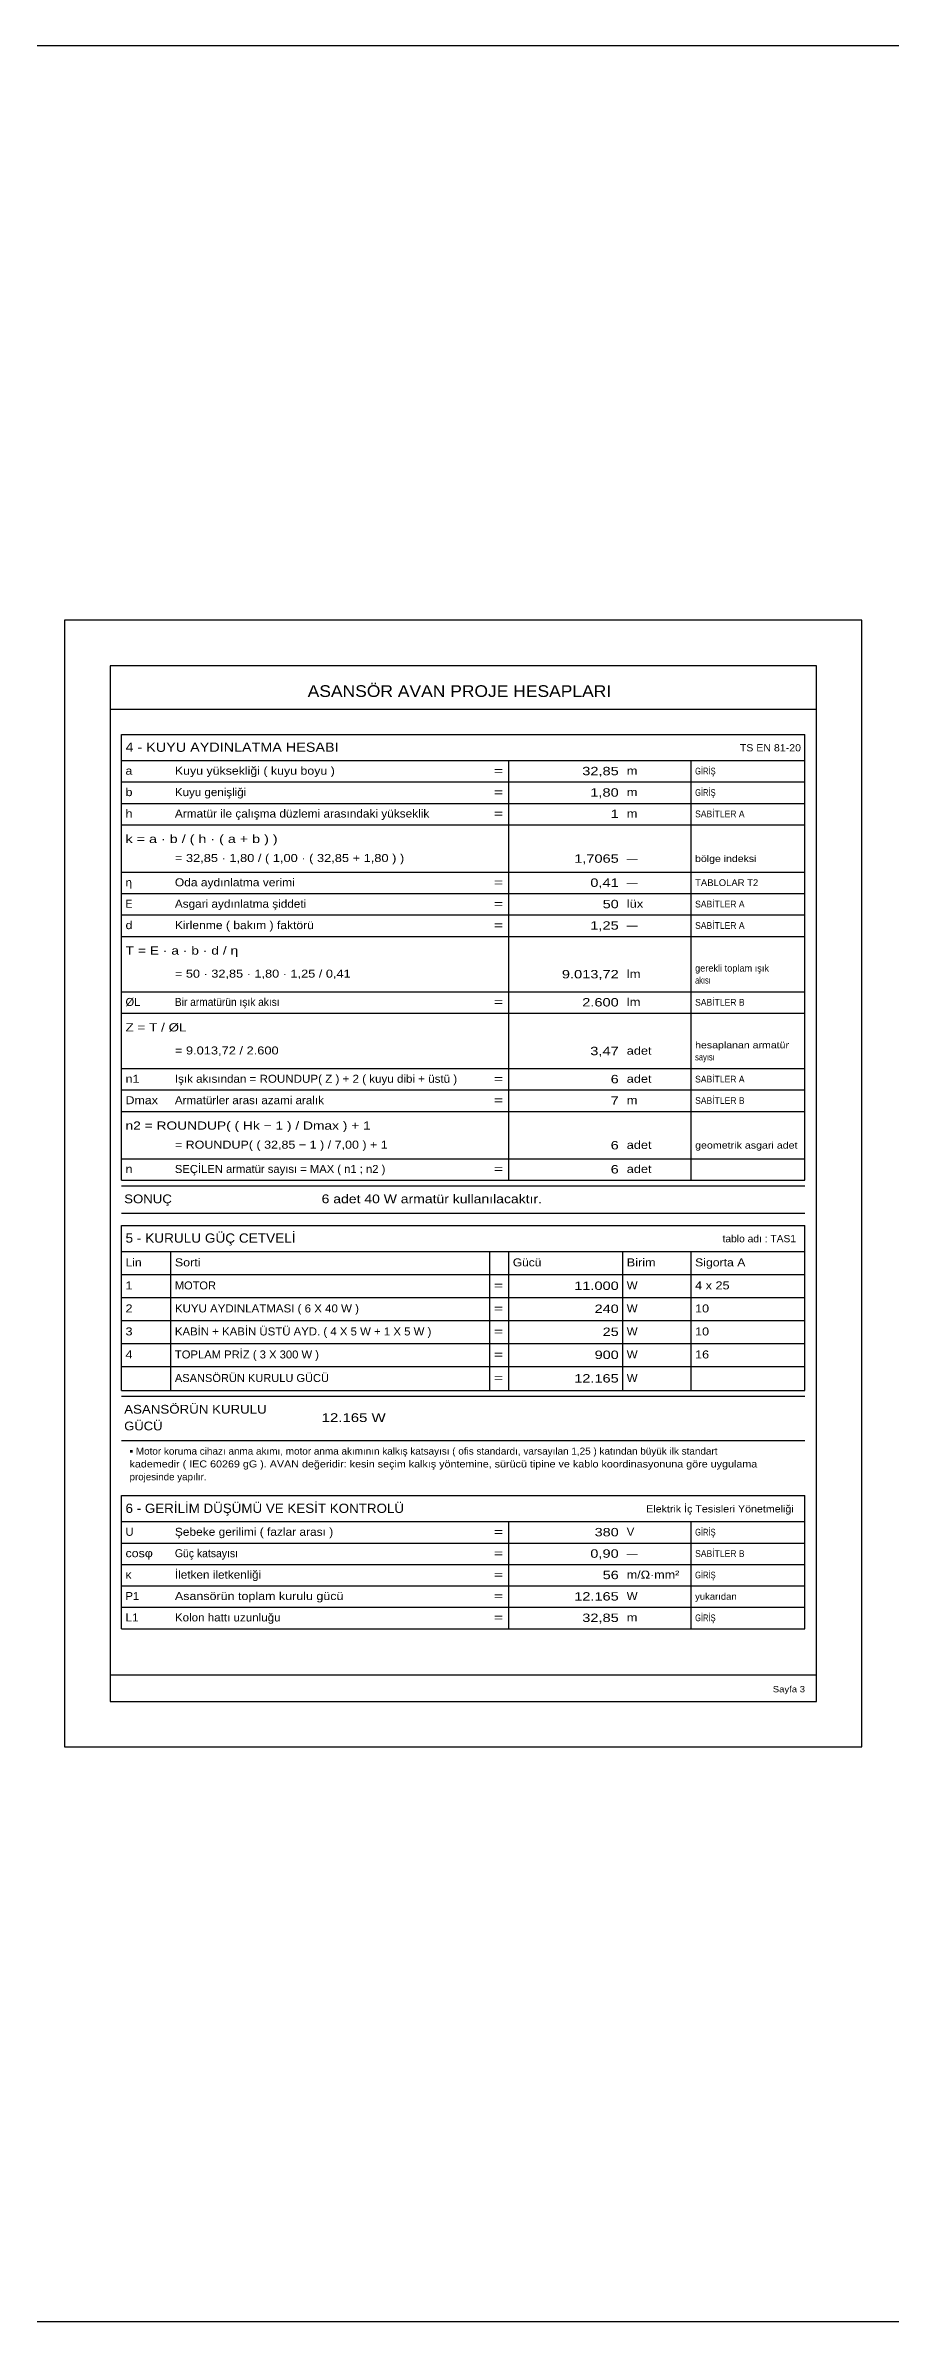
# Model space of a CAD drawing. Header units: millimetres. Extents: x -4216 to -974, y 1159 to 1759.
# Drawn here: x -3347 to -3125, y 1159 to 1759 of the extents above; entities that cross this region are included whole.
import ezdxf

# ---------------------------------------------------------------- set-up
doc = ezdxf.new("R2010")
doc.units = ezdxf.units.MM
for name, color, linetype in [('AVAN-A4', 8, 'Continuous'), ('AVAN-CIZGI', 7, 'Continuous'), ('AVAN-YAZI', 7, 'Continuous')]:
    doc.layers.add(name, color=color, linetype=linetype)
doc.layers.add('t-çap', color=7, linetype='Continuous', lineweight=25)
doc.styles.add('AVAN', font='arial.ttf')
doc.styles.add('AVAN-KALIN', font='arial.ttf')

msp = doc.modelspace()

# ---------------------------------------------------------------- linework, layer by layer
at = {"layer": 'AVAN-A4'}
msp.add_lwpolyline([(-3342.5, 1310.9), (-3132.5, 1310.9), (-3132.5, 1607.9), (-3342.5, 1607.9)], close=True, dxfattribs=at)
at = {"layer": 'AVAN-CIZGI'}
for p, q in [((-3144.5, 1595.9), (-3330.5, 1595.9)), ((-3330.5, 1595.9), (-3330.5, 1322.9)), ((-3144.5, 1322.9), (-3144.5, 1595.9)), ((-3330.5, 1584.5), (-3144.5, 1584.5)), ((-3327.5, 1577.7833), (-3147.5, 1577.7833)), ((-3327.5, 1570.9394), (-3327.5, 1577.7833)), ((-3327.5, 1577.7833), (-3147.5, 1577.7833)), ((-3147.5, 1570.9394), (-3147.5, 1577.7833)), ((-3327.5, 1570.9394), (-3147.5, 1570.9394)), ((-3327.5, 1570.9394), (-3147.5, 1570.9394)), ((-3327.5, 1565.295), (-3327.5, 1570.9394)), ((-3225.5, 1565.295), (-3225.5, 1570.9394)), ((-3177.5, 1565.295), (-3177.5, 1570.9394)), ((-3147.5, 1565.295), (-3147.5, 1570.9394)), ((-3327.5, 1565.295), (-3147.5, 1565.295)), ((-3327.5, 1565.295), (-3147.5, 1565.295)), ((-3327.5, 1565.295), (-3147.5, 1565.295)), ((-3327.5, 1465.9528), (-3327.5, 1565.295)), ((-3225.5, 1465.9528), (-3225.5, 1565.295)), ((-3177.5, 1465.9528), (-3177.5, 1565.295)), ((-3147.5, 1465.9528), (-3147.5, 1565.295)), ((-3327.5, 1559.6506), (-3147.5, 1559.6506)), ((-3327.5, 1554.0061), (-3147.5, 1554.0061)), ((-3327.5, 1541.5178), (-3147.5, 1541.5178)), ((-3327.5, 1535.8733), (-3147.5, 1535.8733)), ((-3327.5, 1530.2289), (-3147.5, 1530.2289)), ((-3327.5, 1524.5844), (-3147.5, 1524.5844)), ((-3327.5, 1509.9794), (-3147.5, 1509.9794)), ((-3327.5, 1504.335), (-3147.5, 1504.335)), ((-3327.5, 1489.73), (-3147.5, 1489.73)), ((-3327.5, 1484.0856), (-3147.5, 1484.0856)), ((-3327.5, 1478.4411), (-3147.5, 1478.4411)), ((-3327.5, 1465.9528), (-3147.5, 1465.9528)), ((-3327.5, 1465.9528), (-3147.5, 1465.9528)), ((-3327.5, 1465.9528), (-3147.5, 1465.9528)), ((-3327.5, 1460.3083), (-3327.5, 1465.9528)), ((-3225.5, 1460.3083), (-3225.5, 1465.9528)), ((-3177.5, 1460.3083), (-3177.5, 1465.9528)), ((-3147.5, 1460.3083), (-3147.5, 1465.9528)), ((-3327.5, 1460.3083), (-3147.5, 1460.3083)), ((-3327.5, 1460.3083), (-3147.5, 1460.3083)), ((-3327.5, 1458.8083), (-3147.5, 1458.8083)), ((-3327.5, 1451.5764), (-3147.5, 1451.5764)), ((-3327.5, 1448.3764), (-3147.5, 1448.3764)), ((-3327.5, 1441.5325), (-3327.5, 1448.3764)), ((-3327.5, 1448.3764), (-3147.5, 1448.3764)), ((-3147.5, 1441.5325), (-3147.5, 1448.3764)), ((-3327.5, 1441.5325), (-3147.5, 1441.5325)), ((-3327.5, 1441.5325), (-3147.5, 1441.5325)), ((-3327.5, 1404.8436), (-3327.5, 1441.5325)), ((-3314.5, 1404.8436), (-3314.5, 1441.5325)), ((-3230.5, 1404.8436), (-3230.5, 1441.5325)), ((-3225.5, 1404.8436), (-3225.5, 1441.5325)), ((-3195.5, 1404.8436), (-3195.5, 1441.5325)), ((-3177.5, 1404.8436), (-3177.5, 1441.5325)), ((-3147.5, 1404.8436), (-3147.5, 1441.5325)), ((-3327.5, 1435.4647), (-3147.5, 1435.4647)), ((-3327.5, 1429.397), (-3147.5, 1429.397)), ((-3327.5, 1423.3292), (-3147.5, 1423.3292)), ((-3327.5, 1417.2614), (-3147.5, 1417.2614)), ((-3327.5, 1411.1936), (-3147.5, 1411.1936)), ((-3327.5, 1404.8436), (-3147.5, 1404.8436)), ((-3327.5, 1403.3436), (-3147.5, 1403.3436)), ((-3327.5, 1391.702), (-3147.5, 1391.702)), ((-3327.5, 1377.1419), (-3147.5, 1377.1419)), ((-3327.5, 1370.298), (-3327.5, 1377.1419)), ((-3327.5, 1377.1419), (-3147.5, 1377.1419)), ((-3147.5, 1370.298), (-3147.5, 1377.1419)), ((-3327.5, 1370.298), (-3147.5, 1370.298)), ((-3327.5, 1370.298), (-3147.5, 1370.298)), ((-3327.5, 1364.6536), (-3327.5, 1370.298)), ((-3225.5, 1364.6536), (-3225.5, 1370.298)), ((-3177.5, 1364.6536), (-3177.5, 1370.298)), ((-3147.5, 1364.6536), (-3147.5, 1370.298)), ((-3327.5, 1364.6536), (-3147.5, 1364.6536)), ((-3327.5, 1364.6536), (-3147.5, 1364.6536)), ((-3327.5, 1364.6536), (-3147.5, 1364.6536)), ((-3327.5, 1342.0758), (-3327.5, 1364.6536)), ((-3225.5, 1342.0758), (-3225.5, 1364.6536)), ((-3177.5, 1342.0758), (-3177.5, 1364.6536)), ((-3147.5, 1342.0758), (-3147.5, 1364.6536)), ((-3327.5, 1359.0092), (-3147.5, 1359.0092)), ((-3327.5, 1353.3647), (-3147.5, 1353.3647)), ((-3327.5, 1347.7203), (-3147.5, 1347.7203)), ((-3327.5, 1342.0758), (-3147.5, 1342.0758)), ((-3330.5, 1329.9), (-3144.5, 1329.9)), ((-3330.5, 1322.9), (-3144.5, 1322.9))]:
    msp.add_line(p, q, dxfattribs=at)
at = {"layer": 't-çap'}
for p, q in [((-4215.8372, 1759.433), (-973.8203, 1759.433)), ((-4215.8372, 1159.433), (-973.8203, 1159.433))]:
    msp.add_line(p, q, dxfattribs=at)

# ---------------------------------------------------------------- texts
at = {"layer": 'AVAN-YAZI'}
for s, height, style, width, p in [('ASANSÖR AVAN PROJE HESAPLARI', 3.086, 'AVAN-KALIN', 1.066, (-3278.4722, 1587.7)), ('4 - KUYU AYDINLATMA HESABI', 2.443, 'AVAN-KALIN', 1.1081, (-3326.4417, 1573.2325)), ('TS EN 81-20', 1.903, 'AVAN', 1.0479, (-3164.6576, 1573.356)), ('a', 2.109, 'AVAN', 1.0825, (-3326.4417, 1567.2)), ('Kuyu yüksekliği ( kuyu boyu )', 2.109, 'AVAN', 1.1039, (-3313.4417, 1567.2)), ('=', 2.109, 'AVAN', 1.4092, (-3229.4417, 1567.2)), ('32,85', 2.212, 'AVAN-KALIN', 1.2417, (-3206.1548, 1567.0589)), ('m', 2.109, 'AVAN', 1.1486, (-3194.4417, 1567.2)), ('GİRİŞ', 1.775, 'AVAN', 0.6995, (-3176.4416, 1567.2706)), ('b', 2.109, 'AVAN', 1.1213, (-3326.4417, 1561.5556)), ('Kuyu genişliği', 2.109, 'AVAN', 1.0338, (-3313.4417, 1561.5556)), ('=', 2.109, 'AVAN', 1.4092, (-3229.4417, 1561.5556)), ('1,80', 2.212, 'AVAN-KALIN', 1.2453, (-3204.0438, 1561.4144)), ('m', 2.109, 'AVAN', 1.1486, (-3194.4417, 1561.5556)), ('GİRİŞ', 1.775, 'AVAN', 0.6995, (-3176.4416, 1561.6261)), ('h', 2.109, 'AVAN', 1.1196, (-3326.4417, 1555.9111)), ('Armatür ile çalışma düzlemi arasındaki yükseklik', 2.109, 'AVAN', 1.0574, (-3313.4417, 1555.9111)), ('=', 2.109, 'AVAN', 1.4092, (-3229.4417, 1555.9111)), ('1', 2.212, 'AVAN-KALIN', 1.2291, (-3198.6693, 1555.77)), ('m', 2.109, 'AVAN', 1.1486, (-3194.4417, 1555.9111)), ('SABİTLER A', 1.775, 'AVAN', 0.909, (-3176.4416, 1555.9817)), ('k = a · b / ( h · ( a + b ) )', 2.16, 'AVAN-KALIN', 1.2508, (-3326.4417, 1549.1907)), ('= 32,85 · 1,80 / ( 1,00 · ( 32,85 + 1,80 ) )', 2.109, 'AVAN', 1.1454, (-3313.4417, 1544.1813)), ('1,7065', 2.212, 'AVAN-KALIN', 1.2394, (-3208.2658, 1543.9872)), ('—', 2.109, 'AVAN', 0.9822, (-3194.4417, 1544.1283)), ('bölge indeksi', 1.775, 'AVAN', 1.1161, (-3176.4416, 1544.1989)), ('η', 2.109, 'AVAN', 1.0323, (-3326.4417, 1537.7783)), ('Oda aydınlatma verimi', 2.109, 'AVAN', 1.0714, (-3313.4417, 1537.7783)), ('=', 2.109, 'AVAN', 1.4092, (-3229.4417, 1537.7783)), ('0,41', 2.212, 'AVAN-KALIN', 1.2453, (-3204.0438, 1537.6372)), ('—', 2.109, 'AVAN', 0.9822, (-3194.4417, 1537.7783)), ('TABLOLAR T2', 1.775, 'AVAN', 1.0053, (-3176.4416, 1537.8489)), ('E', 2.109, 'AVAN', 0.9304, (-3326.4417, 1532.1339)), ('Asgari aydınlatma şiddeti', 2.109, 'AVAN', 1.0511, (-3313.4417, 1532.1339)), ('=', 2.109, 'AVAN', 1.4092, (-3229.4417, 1532.1339)), ('50', 2.212, 'AVAN-KALIN', 1.2291, (-3200.7803, 1531.9928)), ('lüx', 2.109, 'AVAN', 1.1554, (-3194.4417, 1532.1339)), ('SABİTLER A', 1.775, 'AVAN', 0.909, (-3176.4416, 1532.2044)), ('d', 2.109, 'AVAN', 1.1213, (-3326.4417, 1526.4894)), ('Kirlenme ( bakım ) faktörü', 2.109, 'AVAN', 1.0803, (-3313.4417, 1526.4894)), ('=', 2.109, 'AVAN', 1.4092, (-3229.4417, 1526.4894)), ('1,25', 2.212, 'AVAN-KALIN', 1.2453, (-3204.0438, 1526.3483)), ('—', 2.109, 'AVAN', 0.9822, (-3194.4417, 1526.4894)), ('SABİTLER A', 1.775, 'AVAN', 0.909, (-3176.4416, 1526.56)), ('T = E · a · b · d / η', 2.16, 'AVAN-KALIN', 1.2083, (-3326.4417, 1519.769)), ('= 50 · 32,85 · 1,80 · 1,25 / 0,41', 2.109, 'AVAN', 1.1372, (-3313.4417, 1513.7013)), ('9.013,72', 2.212, 'AVAN-KALIN', 1.2453, (-3211.5293, 1513.5072)), ('lm', 2.109, 'AVAN', 1.1655, (-3194.4417, 1513.6483)), ('akısı', 1.775, 'AVAN', 0.7239, (-3176.4416, 1512.1314)), ('gerekli toplam ışık', 1.775, 'AVAN', 0.9738, (-3176.4416, 1515.3064)), ('ØL', 2.109, 'AVAN', 0.9897, (-3326.4417, 1506.24)), ('Bir armatürün ışık akısı', 2.109, 'AVAN', 0.9109, (-3313.4417, 1506.24)), ('=', 2.109, 'AVAN', 1.4092, (-3229.4417, 1506.24)), ('2.600', 2.212, 'AVAN-KALIN', 1.2417, (-3206.1548, 1506.0989)), ('lm', 2.109, 'AVAN', 1.1655, (-3194.4417, 1506.24)), ('SABİTLER B', 1.775, 'AVAN', 0.9093, (-3176.4416, 1506.3106)), ('Z = T / ØL', 2.16, 'AVAN-KALIN', 1.1761, (-3326.4417, 1499.5196)), ('= 9.013,72 / 2.600', 2.109, 'AVAN', 1.1466, (-3313.4417, 1493.4518)), ('3,47', 2.212, 'AVAN-KALIN', 1.2453, (-3204.0438, 1493.2578)), ('adet', 2.109, 'AVAN', 1.1381, (-3194.4417, 1493.3989)), ('hesaplanan armatür', 1.775, 'AVAN', 1.1215, (-3176.4416, 1495.0569)), ('n1', 2.109, 'AVAN', 1.1217, (-3326.4417, 1485.9906)), ('Işık akısından = ROUNDUP( Z ) + 2 ( kuyu dibi + üstü )', 2.109, 'AVAN', 1.0355, (-3313.4417, 1485.9906)), ('6', 2.212, 'AVAN-KALIN', 1.2291, (-3198.6693, 1485.8494)), ('adet', 2.109, 'AVAN', 1.1381, (-3194.4417, 1485.9906)), ('sayısı', 1.775, 'AVAN', 0.7692, (-3176.4416, 1491.8819)), ('SABİTLER A', 1.775, 'AVAN', 0.909, (-3176.4416, 1486.0611)), ('Dmax', 2.109, 'AVAN', 1.1092, (-3326.4417, 1480.3461)), ('Armatürler arası azami aralık', 2.109, 'AVAN', 1.038, (-3313.4417, 1480.3461)), ('=', 2.109, 'AVAN', 1.4092, (-3229.4417, 1485.9906)), ('7', 2.212, 'AVAN-KALIN', 1.2291, (-3198.6693, 1480.205)), ('SABİTLER B', 1.775, 'AVAN', 0.9093, (-3176.4416, 1480.4167)), ('=', 2.109, 'AVAN', 1.4092, (-3229.4417, 1480.3461)), ('m', 2.109, 'AVAN', 1.1486, (-3194.4417, 1480.3461)), ('n2 = ROUNDUP( ( Hk − 1 ) / Dmax ) + 1', 2.16, 'AVAN-KALIN', 1.2018, (-3326.4417, 1473.6257)), ('= ROUNDUP( ( 32,85 − 1 ) / 7,00 ) + 1', 2.109, 'AVAN', 1.1172, (-3313.4417, 1468.6163)), ('6', 2.212, 'AVAN-KALIN', 1.2291, (-3198.6693, 1468.4222)), ('adet', 2.109, 'AVAN', 1.1381, (-3194.4417, 1468.5633)), ('geometrik asgari adet', 1.775, 'AVAN', 1.131, (-3176.4416, 1468.6339)), ('SEÇİLEN armatür sayısı = MAX ( n1 ; n2 )', 2.109, 'AVAN', 1.003, (-3313.4417, 1462.2133)), ('6', 2.212, 'AVAN-KALIN', 1.2291, (-3198.6693, 1462.0722)), ('adet', 2.109, 'AVAN', 1.1381, (-3194.4417, 1462.2133)), ('n', 2.109, 'AVAN', 1.1196, (-3326.4417, 1462.2133)), ('=', 2.109, 'AVAN', 1.4092, (-3229.4417, 1462.2133)), ('SONUÇ', 2.315, 'AVAN-KALIN', 1.0752, (-3326.7944, 1454.2222)), ('6 adet 40 W armatür kullanılacaktır.', 2.315, 'AVAN-KALIN', 1.1369, (-3274.7944, 1454.2222)), ('5 - KURULU GÜÇ CETVELİ', 2.443, 'AVAN-KALIN', 1.0497, (-3326.4417, 1443.8256)), ('tablo adı : TAS1', 1.903, 'AVAN', 1.0152, (-3169.2108, 1443.949)), ('Lin', 2.109, 'AVAN', 1.0814, (-3326.4417, 1437.5814)), ('Sorti', 2.109, 'AVAN', 1.1119, (-3313.4417, 1437.5814)), ('Gücü', 2.109, 'AVAN', 1.0653, (-3224.4417, 1437.5814)), ('Birim', 2.109, 'AVAN', 1.1331, (-3194.4417, 1437.5814)), ('Sigorta A', 2.109, 'AVAN', 1.093, (-3176.4416, 1437.5814)), ('1', 2.109, 'AVAN', 1.1239, (-3326.4417, 1431.5136)), ('MOTOR', 2.109, 'AVAN', 0.9876, (-3313.4417, 1431.5136)), ('=', 2.109, 'AVAN', 1.4092, (-3229.4417, 1431.5136)), ('11.000', 2.212, 'AVAN-KALIN', 1.2394, (-3208.2658, 1431.3725)), ('W', 2.109, 'AVAN', 1.0287, (-3194.4417, 1431.5136)), ('4 x 25', 2.109, 'AVAN', 1.1308, (-3176.4416, 1431.5136)), ('2', 2.109, 'AVAN', 1.1239, (-3326.4417, 1425.4459)), ('KABİN + KABİN ÜSTÜ AYD. ( 4 X 5 W + 1 X 5 W )', 2.109, 'AVAN', 1.0187, (-3313.4417, 1419.3781)), ('KUYU AYDINLATMASI ( 6 X 40 W )', 2.109, 'AVAN', 1.0282, (-3313.4417, 1425.4459)), ('=', 2.109, 'AVAN', 1.4092, (-3229.4417, 1425.4459)), ('240', 2.212, 'AVAN-KALIN', 1.2291, (-3202.8913, 1425.3047)), ('W', 2.109, 'AVAN', 1.0287, (-3194.4417, 1425.4459)), ('10', 2.109, 'AVAN', 1.1239, (-3176.4416, 1425.4459)), ('3', 2.109, 'AVAN', 1.1239, (-3326.4417, 1419.3781)), ('=', 2.109, 'AVAN', 1.4092, (-3229.4417, 1419.3781)), ('25', 2.212, 'AVAN-KALIN', 1.2291, (-3200.7803, 1419.237)), ('W', 2.109, 'AVAN', 1.0287, (-3194.4417, 1419.3781)), ('10', 2.109, 'AVAN', 1.1239, (-3176.4416, 1419.3781)), ('4', 2.109, 'AVAN', 1.1239, (-3326.4417, 1413.3103)), ('TOPLAM PRİZ ( 3 X 300 W )', 2.109, 'AVAN', 1.0033, (-3313.4417, 1413.3103)), ('=', 2.109, 'AVAN', 1.4092, (-3229.4417, 1413.3103)), ('900', 2.212, 'AVAN-KALIN', 1.2291, (-3202.8913, 1413.1692)), ('W', 2.109, 'AVAN', 1.0287, (-3194.4417, 1413.3103)), ('16', 2.109, 'AVAN', 1.1239, (-3176.4416, 1413.3103)), ('ASANSÖRÜN KURULU GÜCÜ', 2.109, 'AVAN', 0.9877, (-3313.4417, 1407.1014)), ('=', 2.109, 'AVAN', 1.4092, (-3229.4417, 1407.1014)), ('12.165', 2.212, 'AVAN-KALIN', 1.2394, (-3208.2658, 1406.9603)), ('W', 2.109, 'AVAN', 1.0287, (-3194.4417, 1407.1014)), ('ASANSÖRÜN KURULU', 2.315, 'AVAN-KALIN', 1.0825, (-3326.7944, 1398.7575)), ('12.165 W', 2.315, 'AVAN-KALIN', 1.2185, (-3274.7944, 1396.5526)), ('GÜCÜ', 2.315, 'AVAN-KALIN', 1.0605, (-3326.7944, 1394.3478)), ('▪ Motor koruma cihazı anma akımı, motor anma akımının kalkış katsayısı ( ofis standardı, varsayılan 1,25 ) katından büyük ilk standart', 1.852, 'AVAN', 1.0099, (-3325.3833, 1387.9619)), ('kademedir ( IEC 60269 gG ). AVAN değeridir: kesin seçim kalkış yöntemine, sürücü tipine ve kablo koordinasyonuna göre uygulama', 1.852, 'AVAN', 1.0928, (-3325.3833, 1384.5753)), ('projesinde yapılır.', 1.852, 'AVAN', 0.9927, (-3325.3833, 1381.1886)), ('6 - GERİLİM DÜŞÜMÜ VE KESİT KONTROLÜ', 2.443, 'AVAN-KALIN', 1.0315, (-3326.4417, 1372.5911)), ('Elektrik İç Tesisleri Yönetmeliği', 1.903, 'AVAN', 1.0557, (-3189.3139, 1372.7146)), ('U', 2.109, 'AVAN', 0.9957, (-3326.4417, 1366.5586)), ('Şebeke gerilimi ( fazlar arası )', 2.109, 'AVAN', 1.0658, (-3313.4417, 1366.5586)), ('=', 2.109, 'AVAN', 1.4092, (-3229.4417, 1366.5586)), ('380', 2.212, 'AVAN-KALIN', 1.2291, (-3202.8913, 1366.4175)), ('V', 2.109, 'AVAN', 1.0073, (-3194.4417, 1366.5586)), ('GİRİŞ', 1.775, 'AVAN', 0.6995, (-3176.4416, 1366.6292)), ('cosφ', 2.109, 'AVAN', 1.1076, (-3326.4417, 1360.9142)), ('Güç katsayısı', 2.109, 'AVAN', 0.9316, (-3313.4417, 1360.9142)), ('=', 2.109, 'AVAN', 1.4092, (-3229.4417, 1360.9142)), ('0,90', 2.212, 'AVAN-KALIN', 1.2453, (-3204.0438, 1360.7731)), ('SABİTLER B', 1.775, 'AVAN', 0.9093, (-3176.4416, 1360.9847)), ('κ', 2.109, 'AVAN', 1.0544, (-3326.4417, 1355.2697)), ('İletken iletkenliği', 2.109, 'AVAN', 1.0509, (-3313.4417, 1355.2697)), ('=', 2.109, 'AVAN', 1.4092, (-3229.4417, 1355.2697)), ('56', 2.212, 'AVAN-KALIN', 1.2291, (-3200.7803, 1355.1286)), ('—', 2.109, 'AVAN', 0.9822, (-3194.4417, 1360.9142)), ('m/Ω·mm²', 2.109, 'AVAN', 1.1207, (-3194.4417, 1355.2697)), ('GİRİŞ', 1.775, 'AVAN', 0.6995, (-3176.4416, 1355.3403)), ('P1', 2.109, 'AVAN', 0.9952, (-3326.4417, 1349.6253)), ('Asansörün toplam kurulu gücü', 2.109, 'AVAN', 1.1157, (-3313.4417, 1349.6253)), ('=', 2.109, 'AVAN', 1.4092, (-3229.4417, 1349.6253)), ('12.165', 2.212, 'AVAN-KALIN', 1.2394, (-3208.2658, 1349.4842)), ('W', 2.109, 'AVAN', 1.0287, (-3194.4417, 1349.6253)), ('yukarıdan', 1.775, 'AVAN', 1.0051, (-3176.4416, 1349.6958)), ('L1', 2.109, 'AVAN', 1.054, (-3326.4417, 1343.9808)), ('Kolon hattı uzunluğu', 2.109, 'AVAN', 1.0359, (-3313.4417, 1343.9808)), ('=', 2.109, 'AVAN', 1.4092, (-3229.4417, 1343.9808)), ('32,85', 2.212, 'AVAN-KALIN', 1.2417, (-3206.1548, 1343.8397)), ('m', 2.109, 'AVAN', 1.1486, (-3194.4417, 1343.9808)), ('GİRİŞ', 1.775, 'AVAN', 0.6995, (-3176.4416, 1344.0514)), ('Sayfa 3', 1.646, 'AVAN', 1.0886, (-3155.9854, 1325.3))]:
    msp.add_text(s, height=height, dxfattribs=dict(at, style=style, width=width)).set_placement(p)

doc.saveas('drawing.dxf')
